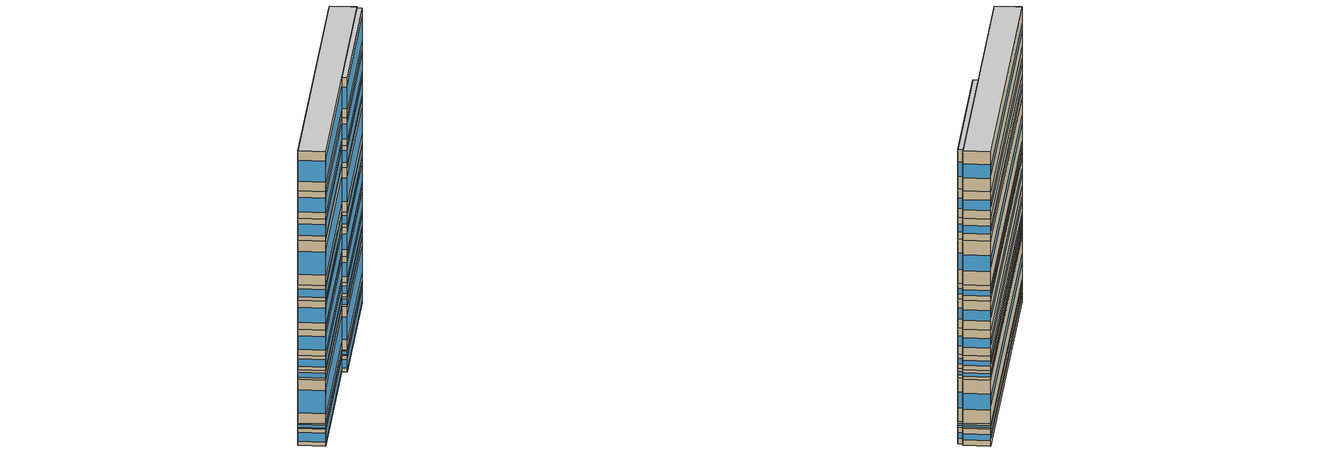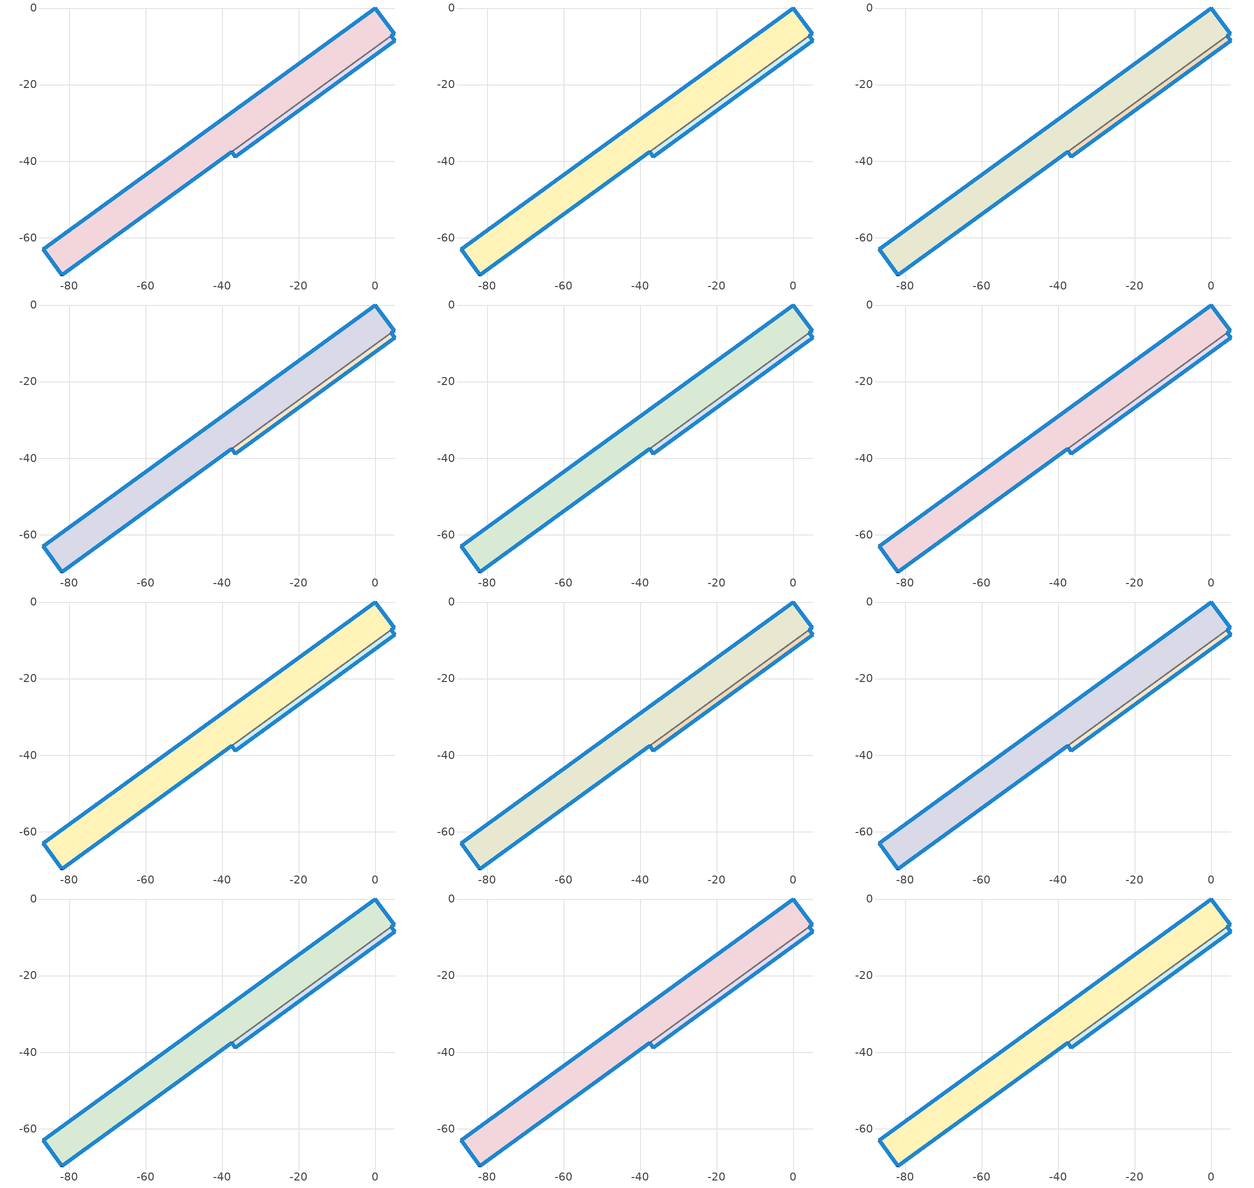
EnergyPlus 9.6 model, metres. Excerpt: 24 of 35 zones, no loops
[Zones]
Thermal Zone 1
 floor ground (ExtSlabCarpet): 0,0 4.89,-6.73 4.15,-7.27 -37.5,-37.53 -81.84,-69.74 -86.73,-63.01 z0
 wall outside (Ext Wall): 4.15,-7.27 4.89,-6.73 0,0 -86.73,-63.01 -81.84,-69.74 -37.5,-37.53 z0:5.4
 wall to Thermal Zone 2 (Interior Wall): -37.5,-37.53 4.15,-7.27 z0:5.4
 window (Ext Window): -86.72,-63.02 -81.84,-69.73 z1.3:4.1; 4.15,-7.27 4.88,-6.74 / -81.83,-69.74 -37.51,-37.54 z1.16:4.24; -0.01,-0.01 -86.72,-63 z2.24:3.16; 4.88,-6.72 0.01,-0.01 z1.73:3.67
Thermal Zone 2
 floor ground (ExtSlabCarpet): 4.15,-7.27 5.07,-8.54 -36.58,-38.8 -37.5,-37.53 z0
 wall outside (Ext Wall): -37.5,-37.53 -36.58,-38.8 5.07,-8.54 4.15,-7.27 z0:5.4
 window (Ext Window): -37.5,-37.54 -36.59,-38.79 z1.3:4.1; -36.57,-38.8 5.06,-8.55 z1.16:4.24; 5.06,-8.53 4.15,-7.28 z1.73:3.67
Thermal Zone 3
 floor to Thermal Zone 1 (Interior Floor): 0,0 4.89,-6.73 4.15,-7.27 -37.5,-37.53 -81.84,-69.74 -86.73,-63.01 z5.4
 wall outside (Ext Wall): 4.15,-7.27 4.89,-6.73 0,0 -86.73,-63.01 -81.84,-69.74 -37.5,-37.53 z5.4:7.17
 wall to Thermal Zone 4 (Interior Wall): -37.5,-37.53 4.15,-7.27 z5.4:7.17
 window (Ext Window): -86.72,-63.02 -81.84,-69.73 z5.82:6.75; 4.15,-7.27 4.88,-6.74 / -81.83,-69.74 -37.51,-37.54 z5.78:6.79; -0.01,-0.01 -86.72,-63 z6.13:6.44; 4.88,-6.72 0.01,-0.01 z5.97:6.6
Thermal Zone 4
 floor to Thermal Zone 2 (Interior Floor): 4.15,-7.27 5.07,-8.54 -36.58,-38.8 -37.5,-37.53 z5.4
 wall outside (Ext Wall): -37.5,-37.53 -36.58,-38.8 5.07,-8.54 4.15,-7.27 z5.4:7.17
 window (Ext Window): -37.5,-37.54 -36.59,-38.79 z5.82:6.75; -36.57,-38.8 5.06,-8.55 z5.78:6.79; 5.06,-8.53 4.15,-7.28 z5.97:6.6
Thermal Zone 5
 floor to Thermal Zone 3 (Interior Floor): 0,0 4.89,-6.73 4.15,-7.27 -37.5,-37.53 -81.84,-69.74 -86.73,-63.01 z7.17
 wall outside (Ext Wall): 4.15,-7.27 4.89,-6.73 0,0 -86.73,-63.01 -81.84,-69.74 -37.5,-37.53 z7.17:21.37
 wall to Thermal Zone 6 (Interior Wall): -37.5,-37.53 4.15,-7.27 z7.17:21.37
 window (Ext Window): -86.72,-63.02 -81.84,-69.73 z10.58:17.96; 4.15,-7.27 4.88,-6.74 / -81.83,-69.74 -37.51,-37.54 z10.22:18.32; -0.01,-0.01 -86.72,-63 z13.06:15.48; 4.88,-6.72 0.01,-0.01 z11.71:16.83
Thermal Zone 6
 floor to Thermal Zone 4 (Interior Floor): 4.15,-7.27 5.07,-8.54 -36.58,-38.8 -37.5,-37.53 z7.17
 wall outside (Ext Wall): -37.5,-37.53 -36.58,-38.8 5.07,-8.54 4.15,-7.27 z7.17:21.37
 window (Ext Window): -37.5,-37.54 -36.59,-38.79 z10.58:17.96; -36.57,-38.8 5.06,-8.55 z10.22:18.32; 5.06,-8.53 4.15,-7.28 z11.71:16.83
Thermal Zone 7
 floor to Thermal Zone 5 (Interior Floor): 0,0 4.89,-6.73 4.15,-7.27 -37.5,-37.53 -81.84,-69.74 -86.73,-63.01 z21.37
 wall outside (Ext Wall): 4.15,-7.27 4.89,-6.73 0,0 -86.73,-63.01 -81.84,-69.74 -37.5,-37.53 z21.37:24.48
 wall to Thermal Zone 8 (Interior Wall): -37.5,-37.53 4.15,-7.27 z21.37:24.48
 window (Ext Window): -86.72,-63.02 -81.84,-69.73 z22.12:23.73; 4.15,-7.27 4.88,-6.74 / -81.83,-69.74 -37.51,-37.54 z22.04:23.81; -0.01,-0.01 -86.72,-63 z22.66:23.19; 4.88,-6.72 0.01,-0.01 z22.37:23.48
Thermal Zone 8
 floor to Thermal Zone 6 (Interior Floor): 4.15,-7.27 5.07,-8.54 -36.58,-38.8 -37.5,-37.53 z21.37
 wall outside (Ext Wall): -37.5,-37.53 -36.58,-38.8 5.07,-8.54 4.15,-7.27 z21.37:24.48
 window (Ext Window): -37.5,-37.54 -36.59,-38.79 z22.12:23.73; -36.57,-38.8 5.06,-8.55 z22.04:23.81; 5.06,-8.53 4.15,-7.28 z22.37:23.48
Thermal Zone 9
 floor to Thermal Zone 7 (Interior Floor): 0,0 4.89,-6.73 4.15,-7.27 -37.5,-37.53 -81.84,-69.74 -86.73,-63.01 z24.48
 wall outside (Ext Wall): 4.15,-7.27 4.89,-6.73 0,0 -86.73,-63.01 -81.84,-69.74 -37.5,-37.53 z24.48:29.18
 wall to Thermal Zone 10 (Interior Wall): -37.5,-37.53 4.15,-7.27 z24.48:29.18
 window (Ext Window): -86.72,-63.02 -81.84,-69.73 z25.61:28.05; 4.15,-7.27 4.88,-6.74 / -81.83,-69.74 -37.51,-37.54 z25.49:28.17; -0.01,-0.01 -86.72,-63 z26.43:27.23; 4.88,-6.72 0.01,-0.01 z25.98:27.68
Thermal Zone 10
 floor to Thermal Zone 8 (Interior Floor): 4.15,-7.27 5.07,-8.54 -36.58,-38.8 -37.5,-37.53 z24.48
 wall outside (Ext Wall): -37.5,-37.53 -36.58,-38.8 5.07,-8.54 4.15,-7.27 z24.48:29.18
 window (Ext Window): -37.5,-37.54 -36.59,-38.79 z25.61:28.05; -36.57,-38.8 5.06,-8.55 z25.49:28.17; 5.06,-8.53 4.15,-7.28 z25.98:27.68
Thermal Zone 11
 floor to Thermal Zone 9 (Interior Floor): 0,0 4.89,-6.73 4.15,-7.27 -37.5,-37.53 -81.84,-69.74 -86.73,-63.01 z29.18
 wall outside (Ext Wall): 4.15,-7.27 4.89,-6.73 0,0 -86.73,-63.01 -81.84,-69.74 -37.5,-37.53 z29.18:37.67
 wall to Thermal Zone 12 (Interior Wall): -37.5,-37.53 4.15,-7.27 z29.18:37.67
 window (Ext Window): -86.72,-63.02 -81.84,-69.73 z31.22:35.63; 4.15,-7.27 4.88,-6.74 / -81.83,-69.74 -37.51,-37.54 z31.01:35.84; -0.01,-0.01 -86.72,-63 z32.7:34.15; 4.88,-6.72 0.01,-0.01 z31.9:34.95
Thermal Zone 12
 floor to Thermal Zone 10 (Interior Floor): 4.15,-7.27 5.07,-8.54 -36.58,-38.8 -37.5,-37.53 z29.18
 wall outside (Ext Wall): -37.5,-37.53 -36.58,-38.8 5.07,-8.54 4.15,-7.27 z29.18:37.67
 window (Ext Window): -37.5,-37.54 -36.59,-38.79 z31.22:35.63; -36.57,-38.8 5.06,-8.55 z31.01:35.84; 5.06,-8.53 4.15,-7.28 z31.9:34.95
Thermal Zone 13
 floor to Thermal Zone 11 (Interior Floor): 0,0 4.89,-6.73 4.15,-7.27 -37.5,-37.53 -81.84,-69.74 -86.73,-63.01 z37.67
 wall outside (Ext Wall): 4.15,-7.27 4.89,-6.73 0,0 -86.73,-63.01 -81.84,-69.74 -37.5,-37.53 z37.67:47.13
 wall to Thermal Zone 14 (Interior Wall): -37.5,-37.53 4.15,-7.27 z37.67:47.13
 window (Ext Window): -86.72,-63.02 -81.84,-69.73 z39.94:44.86; 4.15,-7.27 4.88,-6.74 / -81.83,-69.74 -37.51,-37.54 z39.7:45.1; -0.01,-0.01 -86.72,-63 z41.6:43.2; 4.88,-6.72 0.01,-0.01 z40.7:44.1
Thermal Zone 14
 floor to Thermal Zone 12 (Interior Floor): 4.15,-7.27 5.07,-8.54 -36.58,-38.8 -37.5,-37.53 z37.67
 wall outside (Ext Wall): -37.5,-37.53 -36.58,-38.8 5.07,-8.54 4.15,-7.27 z37.67:47.13
 window (Ext Window): -37.5,-37.54 -36.59,-38.79 z39.94:44.86; -36.57,-38.8 5.06,-8.55 z39.7:45.1; 5.06,-8.53 4.15,-7.28 z40.7:44.1
Thermal Zone 15
 floor to Thermal Zone 13 (Interior Floor): 0,0 4.89,-6.73 4.15,-7.27 -37.5,-37.53 -81.84,-69.74 -86.73,-63.01 z47.13
 wall outside (Ext Wall): 4.15,-7.27 4.89,-6.73 0,0 -86.73,-63.01 -81.84,-69.74 -37.5,-37.53 z47.13:52.15
 wall to Thermal Zone 16 (Interior Wall): -37.5,-37.53 4.15,-7.27 z47.13:52.15
 window (Ext Window): -86.72,-63.02 -81.84,-69.73 z48.33:50.95; 4.15,-7.27 4.88,-6.74 / -81.83,-69.74 -37.51,-37.54 z48.21:51.07; -0.01,-0.01 -86.72,-63 z49.21:50.07; 4.88,-6.72 0.01,-0.01 z48.74:50.54
Thermal Zone 16
 floor to Thermal Zone 14 (Interior Floor): 4.15,-7.27 5.07,-8.54 -36.58,-38.8 -37.5,-37.53 z47.13
 wall outside (Ext Wall): -37.5,-37.53 -36.58,-38.8 5.07,-8.54 4.15,-7.27 z47.13:52.15
 window (Ext Window): -37.5,-37.54 -36.59,-38.79 z48.33:50.95; -36.57,-38.8 5.06,-8.55 z48.21:51.07; 5.06,-8.53 4.15,-7.28 z48.74:50.54
Thermal Zone 17
 floor to Thermal Zone 15 (Interior Floor): 0,0 4.89,-6.73 4.15,-7.27 -37.5,-37.53 -81.84,-69.74 -86.73,-63.01 z52.15
 wall outside (Ext Wall): 4.15,-7.27 4.89,-6.73 0,0 -86.73,-63.01 -81.84,-69.74 -37.5,-37.53 z52.15:66.64
 wall to Thermal Zone 18 (Interior Wall): -37.5,-37.53 4.15,-7.27 z52.15:66.64
 window (Ext Window): -86.72,-63.02 -81.84,-69.73 z55.63:63.16; 4.15,-7.27 4.88,-6.74 / -81.83,-69.74 -37.51,-37.54 z55.27:63.52; -0.01,-0.01 -86.72,-63 z58.16:60.63; 4.88,-6.72 0.01,-0.01 z56.79:62
Thermal Zone 18
 floor to Thermal Zone 16 (Interior Floor): 4.15,-7.27 5.07,-8.54 -36.58,-38.8 -37.5,-37.53 z52.15
 wall outside (Ext Wall): -37.5,-37.53 -36.58,-38.8 5.07,-8.54 4.15,-7.27 z52.15:66.64
 window (Ext Window): -37.5,-37.54 -36.59,-38.79 z55.63:63.16; -36.57,-38.8 5.06,-8.55 z55.27:63.52; 5.06,-8.53 4.15,-7.28 z56.79:62
Thermal Zone 19
 floor to Thermal Zone 17 (Interior Floor): 0,0 4.89,-6.73 4.15,-7.27 -37.5,-37.53 -81.84,-69.74 -86.73,-63.01 z66.64
 wall outside (Ext Wall): 4.15,-7.27 4.89,-6.73 0,0 -86.73,-63.01 -81.84,-69.74 -37.5,-37.53 z66.64:73.78
 wall to Thermal Zone 20 (Interior Wall): -37.5,-37.53 4.15,-7.27 z66.64:73.78
 window (Ext Window): -86.72,-63.02 -81.84,-69.73 z68.35:72.07; 4.15,-7.27 4.88,-6.74 / -81.83,-69.74 -37.51,-37.54 z68.18:72.24; -0.01,-0.01 -86.72,-63 z69.6:70.82; 4.88,-6.72 0.01,-0.01 z68.92:71.5
Thermal Zone 20
 floor to Thermal Zone 18 (Interior Floor): 4.15,-7.27 5.07,-8.54 -36.58,-38.8 -37.5,-37.53 z66.64
 wall outside (Ext Wall): -37.5,-37.53 -36.58,-38.8 5.07,-8.54 4.15,-7.27 z66.64:73.78
 window (Ext Window): -37.5,-37.54 -36.59,-38.79 z68.35:72.07; -36.57,-38.8 5.06,-8.55 z68.18:72.24; 5.06,-8.53 4.15,-7.28 z68.92:71.5
Thermal Zone 21
 floor to Thermal Zone 19 (Interior Floor): 0,0 4.89,-6.73 4.15,-7.27 -37.5,-37.53 -81.84,-69.74 -86.73,-63.01 z73.78
 wall outside (Ext Wall): 4.15,-7.27 4.89,-6.73 0,0 -86.73,-63.01 -81.84,-69.74 -37.5,-37.53 z73.78:82.87
 wall to Thermal Zone 22 (Interior Wall): -37.5,-37.53 4.15,-7.27 z73.78:82.87
 window (Ext Window): -86.72,-63.02 -81.84,-69.73 z75.96:80.69; 4.15,-7.27 4.88,-6.74 / -81.83,-69.74 -37.51,-37.54 z75.73:80.92; -0.01,-0.01 -86.72,-63 z77.55:79.1; 4.88,-6.72 0.01,-0.01 z76.69:79.96
Thermal Zone 22
 floor to Thermal Zone 20 (Interior Floor): 4.15,-7.27 5.07,-8.54 -36.58,-38.8 -37.5,-37.53 z73.78
 wall outside (Ext Wall): -37.5,-37.53 -36.58,-38.8 5.07,-8.54 4.15,-7.27 z73.78:82.87
 window (Ext Window): -37.5,-37.54 -36.59,-38.79 z75.96:80.69; -36.57,-38.8 5.06,-8.55 z75.73:80.92; 5.06,-8.53 4.15,-7.28 z76.69:79.96
Thermal Zone 23
 floor to Thermal Zone 21 (Interior Floor): 0,0 4.89,-6.73 4.15,-7.27 -37.5,-37.53 -81.84,-69.74 -86.73,-63.01 z82.87
 wall outside (Ext Wall): 4.15,-7.27 4.89,-6.73 0,0 -86.73,-63.01 -81.84,-69.74 -37.5,-37.53 z82.87:95.83
 wall to Thermal Zone 24 (Interior Wall): -37.5,-37.53 4.15,-7.27 z82.87:95.83
 window (Ext Window): -86.72,-63.02 -81.84,-69.73 z85.98:92.72; 4.15,-7.27 4.88,-6.74 / -81.83,-69.74 -37.51,-37.54 z85.66:93.04; -0.01,-0.01 -86.72,-63 z88.25:90.45; 4.88,-6.72 0.01,-0.01 z87.02:91.68
 ceiling to Thermal Zone 25 (Interior Ceiling): -86.73,-63.01 -81.84,-69.74 -37.5,-37.53 4.15,-7.27 4.89,-6.73 0,0 z95.83
Thermal Zone 24
 floor to Thermal Zone 22 (Interior Floor): 4.15,-7.27 5.07,-8.54 -36.58,-38.8 -37.5,-37.53 z82.87
 wall outside (Ext Wall): -37.5,-37.53 -36.58,-38.8 5.07,-8.54 4.15,-7.27 z82.87:95.83
 window (Ext Window): -37.5,-37.54 -36.59,-38.79 z85.98:92.72; -36.57,-38.8 5.06,-8.55 z85.66:93.04; 5.06,-8.53 4.15,-7.28 z87.02:91.68
 ceiling to Thermal Zone 26 (Interior Ceiling): -37.5,-37.53 -36.58,-38.8 5.07,-8.54 4.15,-7.27 z95.83
[Building]
Building 1: North Axis {deg}=-0
[Site:Location]
Washington Dc Dulles IntL Ar: Latitude {deg}=38.98; Longitude {deg}=-77.47; Time Zone {hr}=-5; Elevation {m}=82
[SizingPeriod:DesignDay] Day of Month=21; Dry-Bulb Temperature Range Modifier Type=DefaultMultipliers; Barometric Pressure {Pa}=86790; Rain Indicator=No; Snow Indicator=No; Daylight Saving Time Indicator=No; Begin Environment Reset Mode=FullResetAtBeginEnvironment
Name | Month | Day Type | Maximum Dry-Bulb Temperature {C} | Daily Dry-Bulb Temperature Range {deltaC} | Humidity Condition Type | Wetbulb or DewPoint at Maximum Dry-Bulb {C} | Wind Speed {m/s} | Wind Direction {deg} | Solar Model Indicator | ASHRAE Clear Sky Optical Depth for Beam Irradiance (taub) | ASHRAE Clear Sky Optical Depth for Diffuse Irradiance (taud) | Enthalpy at Maximum Dry-Bulb {J/kg} | Sky Clearness
SALT-LAKE-CITY-IAP Ann Clg .4% Condns DB=>MWB | 7 | SummerDesignDay | 36.5 | 14.4 | Wetbulb | 17.1 | 5 | 340 | ASHRAETau | 0.339 | 2.366
SALT-LAKE-CITY-IAP Ann Clg .4% Condns DP=>MDB | 7 | SummerDesignDay | 22.5 | 14.4 | Dewpoint | 15.6 | 5 | 340 | ASHRAETau | 0.339 | 2.366
SALT-LAKE-CITY-IAP Ann Clg .4% Condns Enth=>MDB | 7 | SummerDesignDay | 30.8 | 14.4 | Enthalpy |  | 5 | 340 | ASHRAETau | 0.339 | 2.366 | 59300
SALT-LAKE-CITY-IAP Ann Clg .4% Condns WB=>MDB | 7 | SummerDesignDay | 31.2 | 14.4 | Wetbulb | 19 | 5 | 340 | ASHRAETau | 0.339 | 2.366
SALT-LAKE-CITY-IAP Ann Htg 99.6% Condns DB | 1 | WinterDesignDay | -12.4 | 0 | Wetbulb | -12.4 | 2.6 | 140 | ASHRAEClearSky |  |  |  | 0
SALT-LAKE-CITY-IAP Ann Htg Wind 99.6% Condns WS=>MCDB | 1 | WinterDesignDay | 6.8 | 0 | Wetbulb | 6.8 | 12.4 | 140 | ASHRAEClearSky |  |  |  | 0
SALT-LAKE-CITY-IAP Ann Hum_n 99.6% Condns DP=>MCDB | 1 | WinterDesignDay | -10.7 | 0 | Dewpoint | -16.2 | 2.6 | 140 | ASHRAEClearSky |  |  |  | 0
[Material] Thermal Absorptance=0.9
Name | Roughness | Thickness m | Conductivity W/m-K | Density kg/m3 | Specific Heat J/kg-K | Solar Absorptance | Visible Absorptance
wall concrete | MediumRough | 0.03 | 0.5 | 2243 | 837 | 0.65 | 0.65
Wall Insulation [18] | MediumRough | 0.1693 | 0.049 | 265 | 836.8 | 0.7 | 0.7
F16 Acoustic tile | MediumSmooth | 0.0191 | 0.06 | 368 | 590 | 0.3 | 0.3
M11 100mm lightweight concrete | MediumRough | 0.1016 | 0.53 | 1280 | 840 | 0.5 | 0.5
MAT-CC05 4 HW CONCRETE | Rough | 0.1016 | 1.311 | 2240 | 836.8 | 0.85 | 0.85
G01a 19mm gypsum board | MediumSmooth | 0.019 | 0.16 | 800 | 1090 | 0.4 | 0.4
[Material:AirGap]
Name | Thermal Resistance m2-K/W
F04 Wall air space resistance | 0.15
F05 Ceiling air space resistance | 0.18
[Material:NoMass]
CP02 CARPET PAD: Roughness=Smooth; Thermal Resistance m2-K/W=0.1; Thermal Absorptance=0.9; Solar Absorptance=0.8; Visible Absorptance=0.8
[WindowMaterial:SimpleGlazingSystem]
Window Material Simple Glazing System: U-Factor W/m2-K=1.8; Solar Heat Gain Coefficient=0.3
[Construction]
Ext Wall: wall concrete, Wall Insulation [18]
Ext Window: Window Material Simple Glazing System
ExtSlabCarpet: MAT-CC05 4 HW CONCRETE, CP02 CARPET PAD
Interior Ceiling: M11 100mm lightweight concrete, F05 Ceiling air space resistance, F16 Acoustic tile
Interior Floor: F16 Acoustic tile, F05 Ceiling air space resistance, M11 100mm lightweight concrete
Interior Wall: G01a 19mm gypsum board, F04 Wall air space resistance, G01a 19mm gypsum board
[Zone]
Thermal Zone 1; Thermal Zone 2: 144, 0, 0, 0, , 1, , , , , , Yes
Thermal Zone 3; Thermal Zone 4: 144, 0, 0, 5.4, , 1, , , , , , Yes
Thermal Zone 5; Thermal Zone 6: 144, 0, 0, 7.17, , 1, , , , , , Yes
Thermal Zone 7; Thermal Zone 8: 144, 0, 0, 21.37, , 1, , , , , , Yes
Thermal Zone 9; Thermal Zone 10: 144, 0, 0, 24.48, , 1, , , , , , Yes
Thermal Zone 11; Thermal Zone 12: 144, 0, 0, 29.18, , 1, , , , , , Yes
Thermal Zone 13; Thermal Zone 14: 144, 0, 0, 37.67, , 1, , , , , , Yes
Thermal Zone 15; Thermal Zone 16: 144, 0, 0, 47.13, , 1, , , , , , Yes
Thermal Zone 17; Thermal Zone 18: 144, 0, 0, 52.15, , 1, , , , , , Yes
Thermal Zone 19; Thermal Zone 20: 144, 0, 0, 66.64, , 1, , , , , , Yes
Thermal Zone 21; Thermal Zone 22: 144, 0, 0, 73.78, , 1, , , , , , Yes
Thermal Zone 23; Thermal Zone 24: 144, 0, 0, 82.87, , 1, , , , , , Yes
[AvailabilityManager:NightCycle] Applicability Schedule=Always On Discrete; Fan Schedule=Always On Discrete hvac_library; Control Type=CycleOnAnyZoneFansOnly; Thermostat Tolerance deltaC=1; Cycling Run Time Control Type=FixedRunTime; Cycling Run Time s=3600
Availability Manager Night Cycle 1; Availability Manager Night Cycle 2; Availability Manager Night Cycle 3
[AvailabilityManager:Scheduled] Schedule=Always On Discrete
Air Loop HVAC Outdoor Air System 1 Availability Manager; Air Loop HVAC Outdoor Air System 2 Availability Manager; Air Loop HVAC Outdoor Air System 3 Availability Manager
[Schedule:Constant] Hourly Value=1
Always On Discrete hvac_library; Always On Discrete
